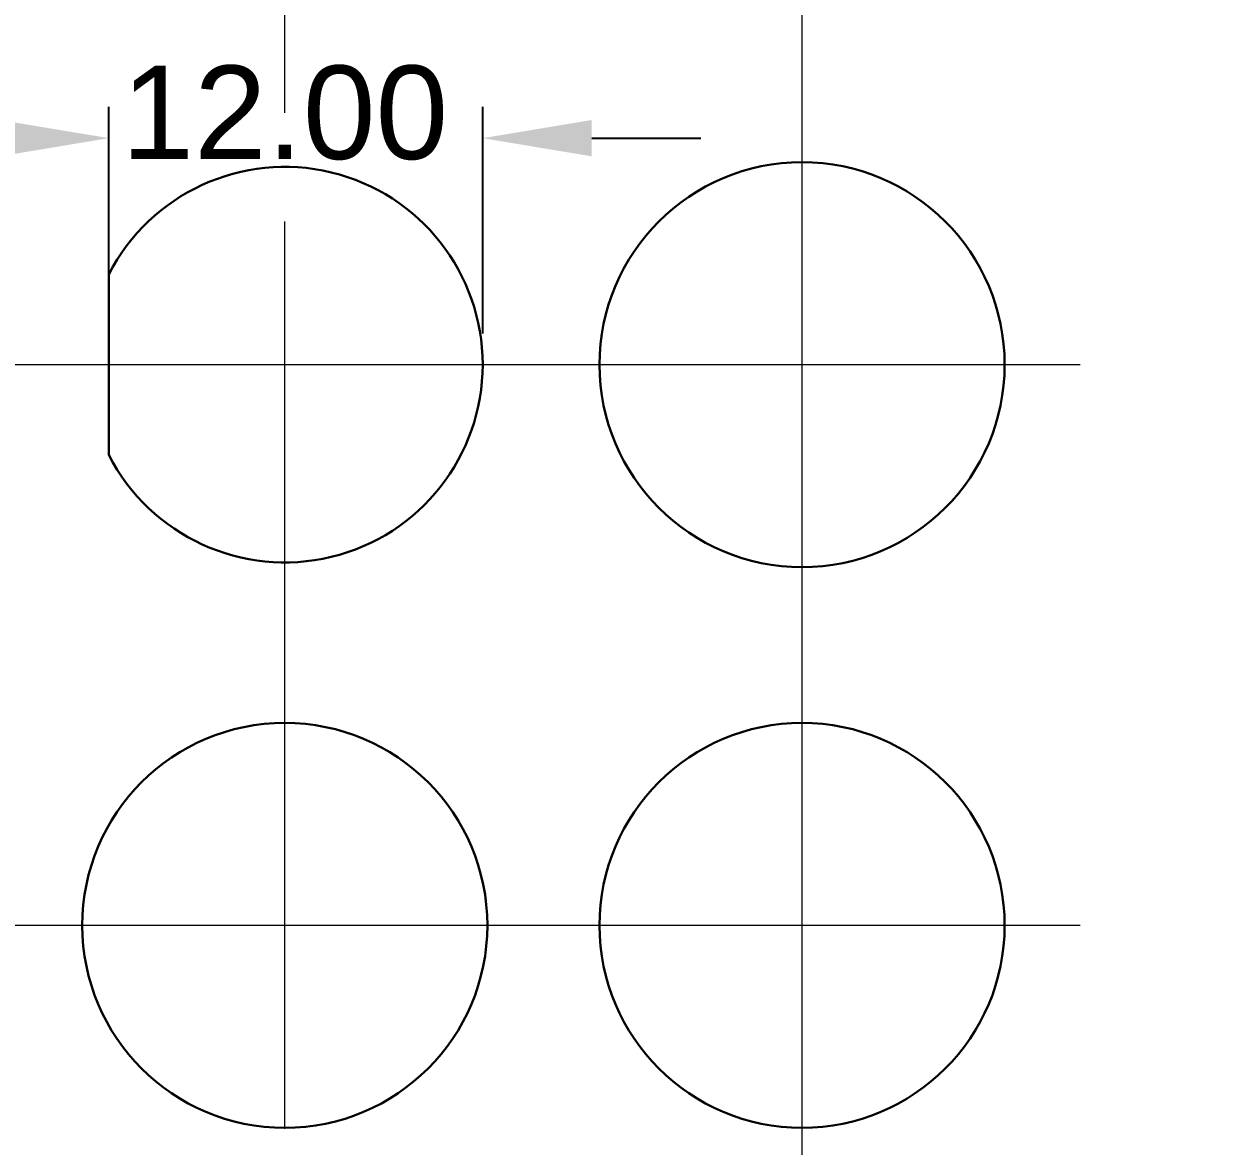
# Model space of a CAD drawing. Extents: x 23 to 957, y -67 to 697.
# Drawn here: x 119.59 to 158.07, y 164.44 to 200.46 of the extents above; entities that cross this region are included whole.
import ezdxf

# ---------------------------------------------------------------- set-up
doc = ezdxf.new("R2010")
doc.units = 0
doc.header["$MEASUREMENT"] = 0
doc.layers.get('DEFPOINTS').update_dxf_attribs({"linetype": 'CONTINUOUS'})
doc.layers.add('DIM', color=1, linetype='CONTINUOUS', lineweight=13)
doc.layers.add('EMNE', color=3, linetype='CONTINUOUS', lineweight=30)
doc.styles.get("Standard").update_dxf_attribs({"font": 'ARIAL.TTF'})
doc.dimstyles.get("Standard").update_dxf_attribs({"dimtxt": 0.18, "dimasz": 0.18, "dimexe": 0.18, "dimexo": 0.0625, "dimgap": 0.09, "dimtad": 0, "dimtih": 1, "dimtoh": 1, "dimdec": 4, "dimzin": 0, "dimdsep": 46, "dimtxsty": 'Standard', "dimcen": 0.09, "dimadec": 0, "dimazin": 0, "dimtfac": 1, "dimtdec": 4, "dimtofl": 0, "dimtmove": 0, "dimatfit": 3, "dimfxl": 0, "dimtolj": 1, "dimtzin": 0, "dimarcsym": 0})

# ---------------------------------------------------------------- blocks, each defined once
blk = doc.blocks.new('*D81')
at = {"layer": 'DEFPOINTS', "color": 0}
for p in [(159.073, 250.819), (127.963, 235.897), (159.073, 76.527)]:
    blk.add_point(p, dxfattribs=at)
at = {"layer": 'DIM', "color": 0, "lineweight": -2}
for p, q in [((127.963, 236.897), (127.963, 251.819)), ((159.073, 77.527), (159.073, 251.819)), ((131.463, 250.819), (155.573, 250.819))]:
    blk.add_line(p, q, dxfattribs=at)
at = {"layer": 'DIM', "color": 0}
for points in [[(131.463, 251.402), (131.463, 250.236), (127.963, 250.819)], [(155.573, 251.402), (155.573, 250.236), (159.073, 250.819)]]:
    blk.add_solid(points, dxfattribs=at)
at = {"layer": 'DIM', "color": 0, "insert": (150.161, 253.036), "char_height": 3, "attachment_point": 5}
blk.add_mtext('\\A1;31.11', dxfattribs=at)
blk = doc.blocks.new('*D88')
at = {"layer": 'DEFPOINTS', "color": 0}
for p in [(134.313, 196.797), (122.313, 189.522), (134.313, 189.522)]:
    blk.add_point(p, dxfattribs=at)
at = {"layer": 'DIM', "color": 0, "lineweight": -2}
for p, q in [((122.313, 190.522), (122.313, 197.797)), ((134.313, 190.522), (134.313, 197.797)), ((118.813, 196.797), (115.313, 196.797)), ((137.813, 196.797), (141.313, 196.797))]:
    blk.add_line(p, q, dxfattribs=at)
at = {"layer": 'DIM', "color": 0}
for points in [[(118.813, 197.38), (118.813, 196.213), (122.313, 196.797)], [(137.813, 197.38), (137.813, 196.213), (134.313, 196.797)]]:
    blk.add_solid(points, dxfattribs=at)
at = {"layer": 'DIM', "color": 0, "insert": (127.963, 197.605), "char_height": 3, "attachment_point": 5}
blk.add_mtext('\\A1;12.00', dxfattribs=at)

msp = doc.modelspace()

# ---------------------------------------------------------------- linework, layer by layer
at = {"layer": 'DIM', "color": 1, "linetype": 'Continuous'}
for p, q in [((127.96282, 197.60509), (127.96282, 217.89725)), ((144.56282, 197.60509), (144.56282, 217.89725)), ((144.56282, 179.60509), (144.56282, 199.89725)), ((153.48749, 189.52192), (115.5028, 189.52192)), ((144.56282, 127.72608), (144.56282, 181.89725)), ((127.96282, 164.99169), (127.96282, 178.83558)), ((136.88749, 171.52192), (115.77218, 171.52192)), ((153.48749, 171.52192), (132.37218, 171.52192))]:
    msp.add_line(p, q, dxfattribs=at)
at = {"layer": 'DIM'}
msp.add_line((127.96282, 178.83558), (127.96282, 194.11948), dxfattribs=at)
at = {"layer": 'EMNE'}
msp.add_line((122.31282, 186.62844), (122.31282, 192.42499), dxfattribs=at)
for centre in [(144.56282, 189.52671), (127.96282, 171.52671), (144.56282, 171.52671)]:
    msp.add_circle(centre, 6.5, dxfattribs=at)
msp.add_arc((127.96282, 189.52671), 6.35, 207.156421, 152.843579, dxfattribs=at)

# ---------------------------------------------------------------- dimensions: what is measured, and where the dimension line sits
at = {"layer": 'DIM'}
for base, p1, p2, picture, middle in [((159.07282, 250.81898), (127.96282, 235.89725), (159.07282, 76.52671), '*D81', (150.16051, 253.03574)), ((134.31282, 196.7967), (122.31282, 189.52192), (134.31282, 189.52192), '*D88', (127.96282, 197.60509))]:
    dim = msp.add_linear_dim(base=base, p1=p1, p2=p2, dimstyle='Standard', override={"dimtxt": 3, "dimasz": 3.5, "dimexe": 1, "dimexo": 1, "dimtad": 1, "dimtih": 0, "dimtoh": 0, "dimdec": 2, "dimtdec": 2, "dimtix": 1, "dimtmove": 2}, dxfattribs=at)
    dim.commit()
    dim.dimension.update_dxf_attribs({"geometry": picture, "text_midpoint": middle, "dimtype": 160})

doc.saveas('drawing.dxf')
